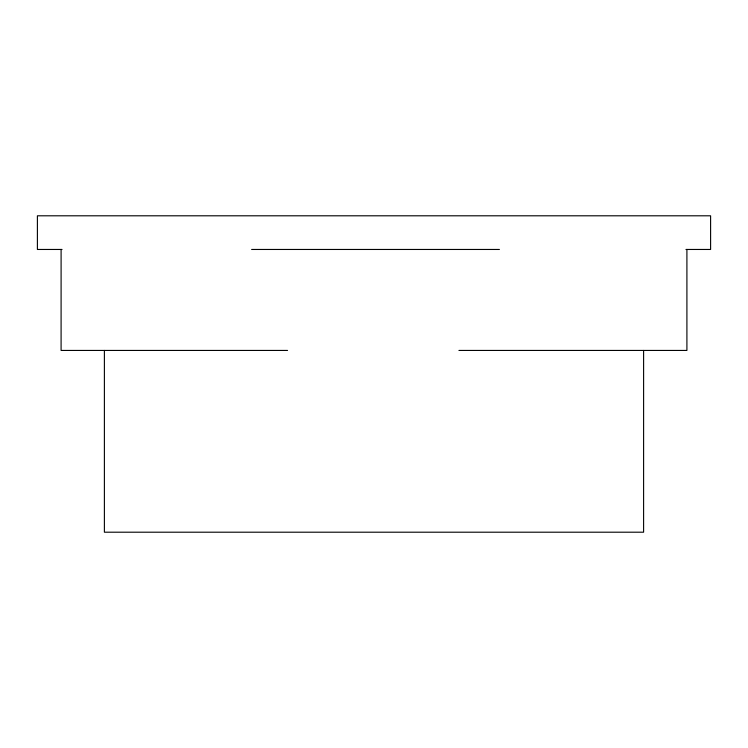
<?xml version="1.0" encoding="UTF-8"?>
<svg xmlns="http://www.w3.org/2000/svg" width="748" height="748" viewBox="0 0 748 748"><rect width="100%" height="100%" fill="white"/><g stroke="black" fill="none" stroke-linecap="round" stroke-linejoin="round"><path stroke-width="1.12" d="M62.047 249.458L37.4 249.458L37.4 215.798L710.6 215.798L710.6 249.458L685.953 249.458M251.618 249.458L499.421 249.458M287.55 350.438L61.093 350.438L61.102 249.458M458.917 350.438L686.907 350.438L686.907 249.458M643.607 350.438L643.598 532.202L104.393 532.202L104.393 350.438"/></g></svg>
